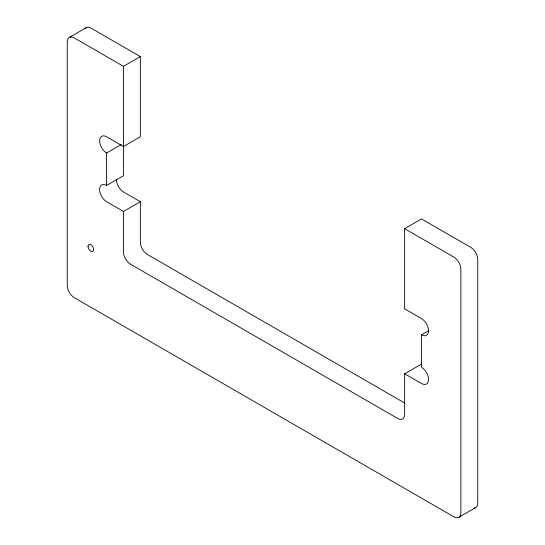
<?xml version="1.0" encoding="UTF-8"?>
<svg xmlns="http://www.w3.org/2000/svg" width="545" height="545" viewBox="0 0 545 545"><rect width="100%" height="100%" fill="white"/><g stroke="black" fill="none" stroke-linecap="round" stroke-linejoin="round"><path stroke-width="0.82" d="M69.31 37.442L86.178 27.7M123.483 211.453L123.483 252.042A9.939 5.736 60 0 0 130.514 264.216L397.618 418.431A9.939 5.736 60 0 0 404.649 414.37L404.649 373.788L421.517 383.523A9.939 5.736 60 0 0 428.547 379.47A9.939 5.736 60 0 0 421.517 367.289L421.517 334.828A9.939 5.736 60 0 0 428.547 330.767A9.939 5.736 60 0 0 421.517 318.593L404.649 308.852L404.649 228.668L453.856 257.077A9.939 5.736 60 0 1 460.879 269.25L460.879 512.75A9.939 5.736 60 0 1 453.856 516.81L74.277 297.665A9.939 5.736 60 0 1 67.246 285.491L67.246 41.992A9.939 5.736 60 0 1 74.277 37.932L123.483 66.34L140.351 56.598L140.351 136.781L123.483 146.523L106.609 136.781A9.939 5.736 60 0 0 99.585 140.842A9.939 5.736 60 0 0 106.609 153.016L106.609 185.484A9.939 5.736 60 0 0 99.585 189.544A9.939 5.736 60 0 0 106.609 201.718L123.483 211.453L140.351 201.718L140.351 242.3A9.939 5.736 60 0 0 147.382 254.474L404.921 403.164M106.609 153.016L121.283 144.548M106.609 185.484L123.483 175.742L123.483 66.34M404.649 228.668L421.517 218.927L470.723 247.335A9.939 5.736 60 0 1 477.754 259.509L477.754 503.008A9.939 5.736 60 0 1 474.239 508.008M421.517 334.828L428.854 330.59M404.649 373.788L421.517 364.046M458.822 517.3L475.69 507.558M140.351 56.598L91.144 28.19A9.939 5.736 60 0 0 85.061 28.735M140.351 201.718L123.483 191.976A9.939 5.736 60 0 1 116.453 179.802M88.017 246.292A3.978 2.296 60 0 0 92.234 251.545A3.978 2.296 60 0 0 92.234 245.918A3.978 2.296 60 0 0 88.017 246.292"/></g></svg>
